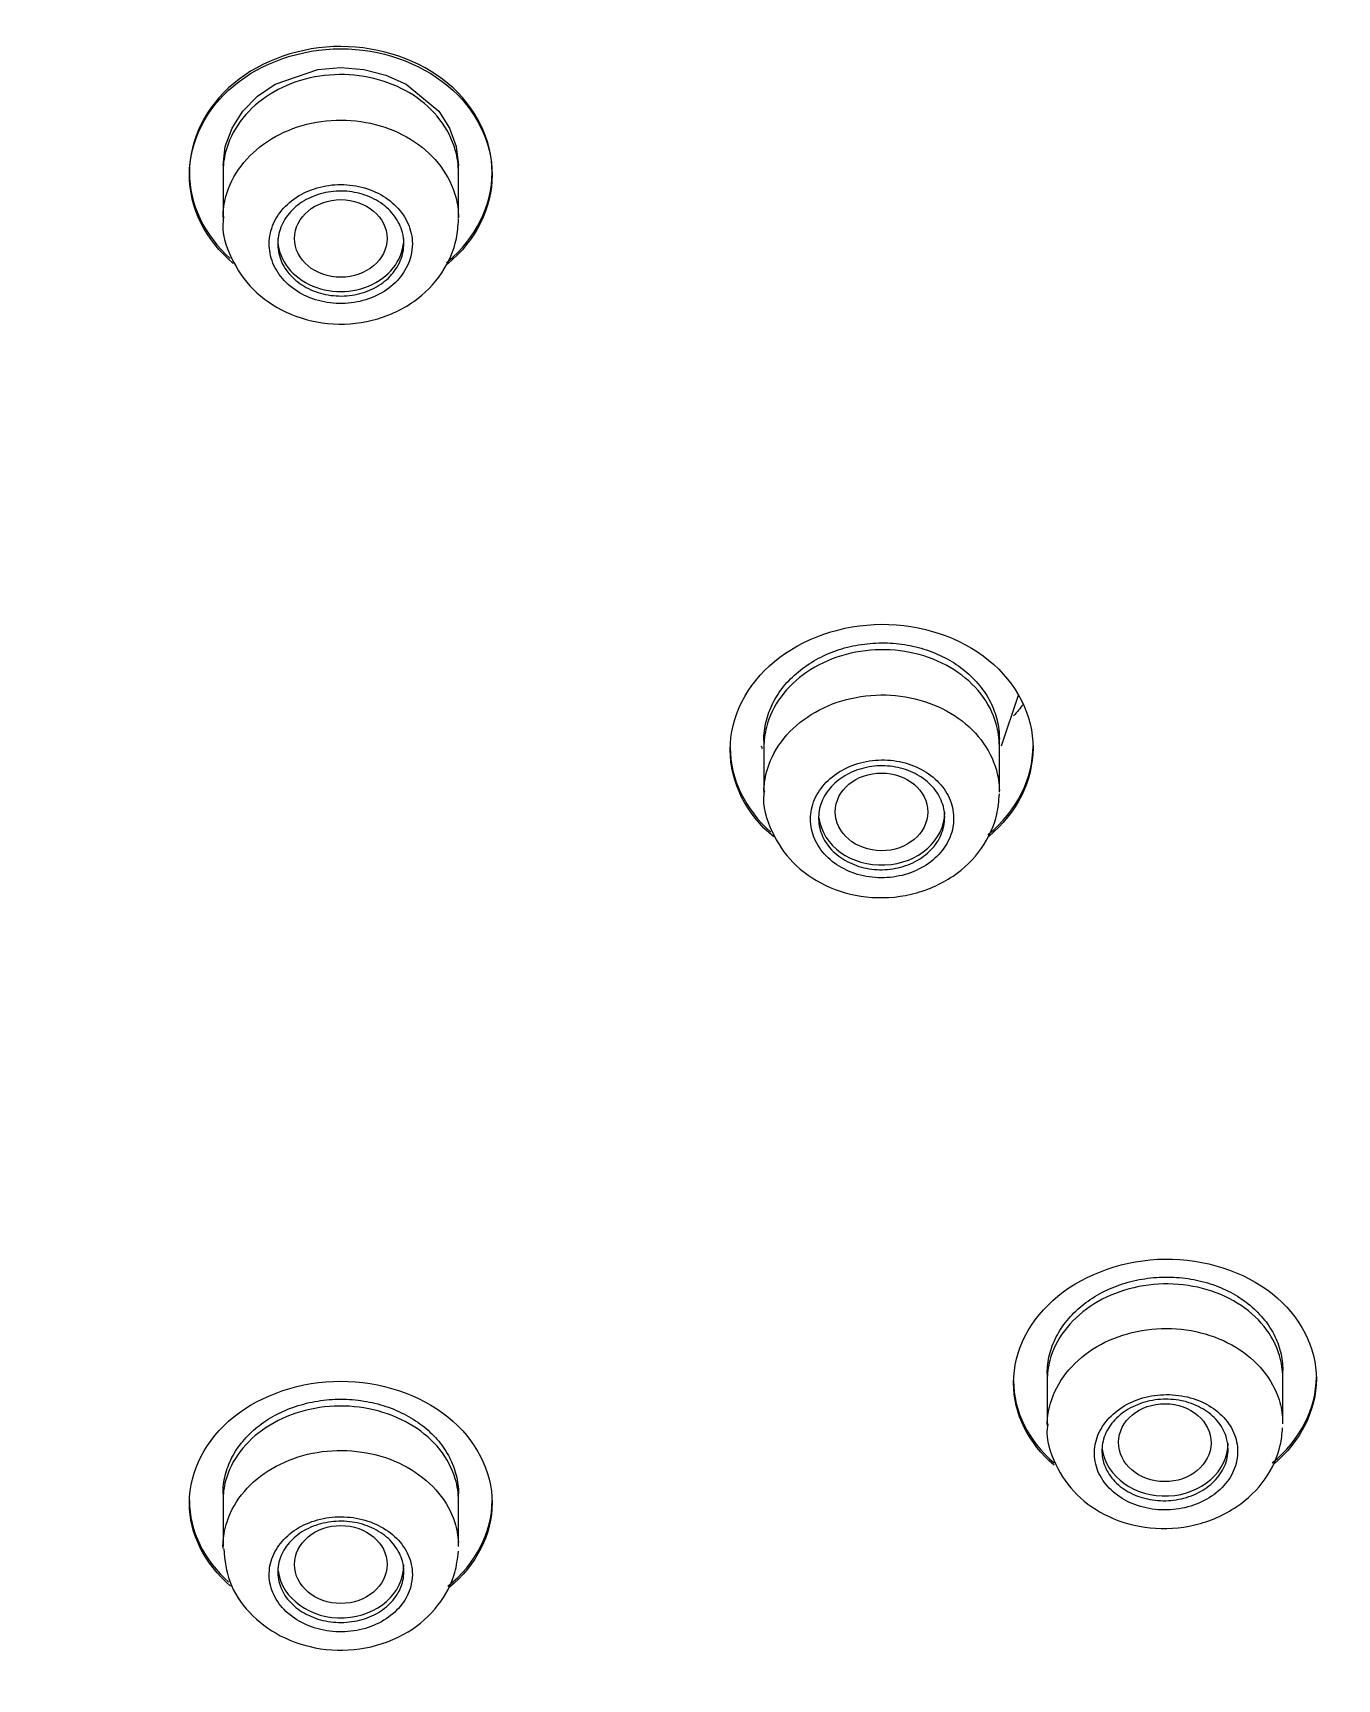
# Model space of a CAD drawing. Header units: millimetres. Extents: x -60 to 7633, y -2614 to 2146.
# Drawn here: x 3012.93 to 3028.44, y 997.8 to 1017.37 of the extents above; entities that cross this region are included whole.
import ezdxf

# ---------------------------------------------------------------- set-up
doc = ezdxf.new("R2010")
doc.units = ezdxf.units.MM
doc.layers.get('0').update_dxf_attribs({"color": 250})

msp = doc.modelspace()

# ---------------------------------------------------------------- linework, layer by layer
at = {"linetype": 'Continuous'}
for p, q in [((3015.814, 1016.764), (3016.319, 1016.938)), ((3016.319, 1016.938), (3016.591, 1016.961)), ((3016.591, 1016.961), (3016.865, 1016.938)), ((3016.865, 1016.938), (3017.127, 1016.872)), ((3017.127, 1016.872), (3017.369, 1016.764)), ((3015.428, 1016.443), (3015.602, 1016.62)), ((3015.602, 1016.62), (3015.814, 1016.764)), ((3017.369, 1016.764), (3017.756, 1016.444)), ((3015.299, 1016.242), (3015.428, 1016.443)), ((3017.756, 1016.444), (3017.885, 1016.242)), ((3015.219, 1016.023), (3015.299, 1016.242)), ((3017.885, 1016.242), (3017.965, 1016.024)), ((3015.192, 1015.796), (3015.219, 1016.023)), ((3017.965, 1016.024), (3017.992, 1015.796)), ((3015.192, 1015.808), (3015.192, 1015.169)), ((3017.992, 1015.169), (3017.992, 1015.808)), ((3024.449, 1008.899), (3024.65, 1009.499)), ((3021.622, 1008.996), (3021.622, 1008.337)), ((3024.422, 1008.346), (3024.422, 1008.996)), ((3021.59, 1008.899), (3021.601, 1008.867)), ((3024.991, 1001.437), (3024.991, 1000.815)), ((3027.791, 1000.836), (3027.791, 1001.51)), ((3015.192, 1000.061), (3015.192, 999.376)), ((3017.992, 999.376), (3017.992, 1000.061))]:
    msp.add_line(p, q, dxfattribs=at)
for centre, major_axis, ratio in [((3016.592, 1025.663), (44.7, 0), 0.838671), ((3016.592, 1014.93), (0.55, 0), 0.839149), ((3023.021, 1008.112), (-0.55, 0.002), 0.840135), ((3026.389, 1000.612), (-0.55, 0.005), 0.841904), ((3016.592, 999.164), (-0.55, 0), 0.842929)]:
    msp.add_ellipse(centre, major_axis=major_axis, ratio=ratio, dxfattribs=at)
for centre, major_axis, start_param, end_param in [((3016.592, 1025.541), (-44.564, 0), 0.079176, 3.011959), ((3016.592, 1025.886), (-45.1, 0), 0.292927, 2.913253), ((3016.592, 1014.929), (-0.75, 0), 0, 3.141593), ((3023.022, 1008.109), (-0.75, 0), 0.105422, 3.141593), ((3026.391, 1000.607), (-0.75, 0), 0.112335, 3.141593), ((3016.592, 999.158), (-0.75, 0), 0.109262, 3.141593)]:
    msp.add_ellipse(centre, major_axis=major_axis, ratio=0.838671, start_param=start_param, end_param=end_param, dxfattribs=at)
for points, knots in [([(3016.592, 1068.809), (3013.403, 1068.811), (3010.21, 1068.551), (3004.003, 1067.534), (3000.954, 1066.773), (2995.053, 1064.766), (2992.259, 1063.542), (2986.979, 1060.662), (2984.467, 1058.984), (2979.918, 1055.293), (2977.875, 1053.286), (2974.252, 1048.947), (2972.668, 1046.597), (2970.105, 1041.765), (2969.103, 1039.262), (2967.672, 1034.076), (2967.252, 1031.411), (2967.033, 1026.064), (2967.232, 1023.408), (2968.226, 1018.171), (2969.034, 1015.561), (2970.843, 1011.408), (2971.688, 1009.795), (2972.658, 1008.226)], [0, 0, 0, 0, 0.093763, 0.093763, 0.187525, 0.187525, 0.281288, 0.281288, 0.37505, 0.37505, 0.468813, 0.468813, 0.562575, 0.562575, 0.656338, 0.656338, 0.7501, 0.7501, 0.843863, 0.843863, 0.937625, 0.937625, 1, 1, 1, 1]), ([(3058.813, 1005.68), (3058.864, 1005.751), (3058.915, 1005.822), (3060.6, 1008.164), (3061.989, 1010.596), (3064.149, 1015.564), (3064.943, 1018.121), (3065.949, 1023.386), (3066.152, 1026.074), (3065.93, 1031.416), (3065.514, 1034.046), (3064.092, 1039.223), (3063.074, 1041.779), (3060.499, 1046.623), (3058.929, 1048.947), (3055.276, 1053.318), (3053.228, 1055.327), (3048.694, 1058.997), (3046.178, 1060.674), (3040.87, 1063.563), (3038.079, 1064.784), (3032.218, 1066.772), (3029.133, 1067.536), (3022.932, 1068.547), (3019.786, 1068.807), (3016.592, 1068.809)], [0, 0, 0, 0, 0.002831, 0.002831, 0.093483, 0.093483, 0.184134, 0.184134, 0.274786, 0.274786, 0.365438, 0.365438, 0.45609, 0.45609, 0.546741, 0.546741, 0.637393, 0.637393, 0.728045, 0.728045, 0.818697, 0.818697, 0.909348, 0.909348, 1, 1, 1, 1]), ([(3005.346, 988.702), (3002.658, 989.275), (3000.07, 990.044), (2995.085, 991.959), (2992.668, 993.119), (2988.155, 995.769), (2986.061, 997.252), (2982.195, 1000.531), (2980.421, 1002.338), (2977.333, 1006.135), (2976, 1008.138), (2973.763, 1012.356), (2972.867, 1014.568), (2971.58, 1019.029), (2971.176, 1021.3), (2970.862, 1025.923), (2970.957, 1028.245), (2971.634, 1032.797), (2972.215, 1035.044), (2973.878, 1039.478), (2974.939, 1041.604), (2977.49, 1045.66), (2978.992, 1047.605), (2982.409, 1051.251), (2984.291, 1052.92), (2988.388, 1055.961), (2990.627, 1057.343), (2995.344, 1059.733), (2997.804, 1060.737), (3002.923, 1062.37), (3005.602, 1063.001), (3009.689, 1063.632), (3011.064, 1063.79), (3013.822, 1064.001), (3015.222, 1064.053), (3016.592, 1064.053)], [0, 0, 0, 0, 0.0625, 0.0625, 0.125, 0.125, 0.1875, 0.1875, 0.25, 0.25, 0.3125, 0.3125, 0.375, 0.375, 0.4375, 0.4375, 0.5, 0.5, 0.5625, 0.5625, 0.625, 0.625, 0.6875, 0.6875, 0.75, 0.75, 0.8125, 0.8125, 0.875, 0.875, 0.9375, 0.9375, 0.96875, 0.96875, 1, 1, 1, 1]), ([(3016.592, 1064.053), (3017.962, 1064.053), (3019.356, 1064.001), (3022.091, 1063.793), (3023.449, 1063.638), (3027.494, 1063.018), (3030.176, 1062.393), (3035.329, 1060.757), (3037.794, 1059.753), (3042.504, 1057.374), (3044.754, 1055.988), (3048.862, 1052.947), (3050.742, 1051.281), (3054.15, 1047.655), (3055.669, 1045.696), (3058.227, 1041.639), (3059.286, 1039.522), (3060.951, 1035.106), (3061.541, 1032.836), (3062.224, 1028.285), (3062.322, 1025.988), (3062.015, 1021.347), (3061.612, 1019.067), (3060.332, 1014.608), (3059.448, 1012.414), (3057.207, 1008.174), (3055.874, 1006.167), (3052.796, 1002.374), (3051.032, 1000.571), (3047.162, 997.28), (3045.073, 995.799), (3040.591, 993.159), (3038.18, 991.994), (3033.146, 990.053), (3030.526, 989.275), (3027.838, 988.702)], [0, 0, 0, 0, 0.03125, 0.03125, 0.0625, 0.0625, 0.125, 0.125, 0.1875, 0.1875, 0.25, 0.25, 0.3125, 0.3125, 0.375, 0.375, 0.4375, 0.4375, 0.5, 0.5, 0.5625, 0.5625, 0.625, 0.625, 0.6875, 0.6875, 0.75, 0.75, 0.8125, 0.8125, 0.875, 0.875, 0.9375, 0.9375, 1, 1, 1, 1]), ([(3016.592, 1063.798), (3011.072, 1063.799), (3005.746, 1062.982), (2995.475, 1059.741), (2990.651, 1057.302), (2984.526, 1052.771), (2982.651, 1051.113), (2979.244, 1047.49), (2977.745, 1045.556), (2975.2, 1041.522), (2974.142, 1039.409), (2972.48, 1034.997), (2971.899, 1032.762), (2971.219, 1028.233), (2971.122, 1025.923), (2971.429, 1021.321), (2971.828, 1019.061), (2973.104, 1014.621), (2973.993, 1012.42), (2976.217, 1008.22), (2977.541, 1006.226), (2980.611, 1002.447), (2982.376, 1000.648), (2986.221, 997.383), (2988.304, 995.907), (2992.795, 993.269), (2995.199, 992.115), (3000.159, 990.208), (3002.735, 989.443), (3005.41, 988.873)], [0, 0, 0, 0, 0.125, 0.125, 0.25, 0.25, 0.3125, 0.3125, 0.375, 0.375, 0.4375, 0.4375, 0.5, 0.5, 0.5625, 0.5625, 0.625, 0.625, 0.6875, 0.6875, 0.75, 0.75, 0.8125, 0.8125, 0.875, 0.875, 0.9375, 0.9375, 1, 1, 1, 1]), ([(3027.775, 988.873), (3030.448, 989.443), (3033.03, 990.209), (3038.014, 992.127), (3040.419, 993.285), (3044.88, 995.908), (3046.959, 997.38), (3050.812, 1000.651), (3052.569, 1002.442), (3055.634, 1006.214), (3056.961, 1008.209), (3059.194, 1012.425), (3060.075, 1014.608), (3061.352, 1019.042), (3061.754, 1021.309), (3062.063, 1025.926), (3061.967, 1028.211), (3061.291, 1032.738), (3060.704, 1034.996), (3059.051, 1039.39), (3057.999, 1041.496), (3055.456, 1045.533), (3053.947, 1047.481), (3050.558, 1051.089), (3048.688, 1052.747), (3044.604, 1055.773), (3042.365, 1057.152), (3037.681, 1059.519), (3035.23, 1060.518), (3030.104, 1062.146), (3027.436, 1062.768), (3022.071, 1063.59), (3019.351, 1063.799), (3016.592, 1063.798)], [0, 0, 0, 0, 0.0625, 0.0625, 0.125, 0.125, 0.1875, 0.1875, 0.25, 0.25, 0.3125, 0.3125, 0.375, 0.375, 0.4375, 0.4375, 0.5, 0.5, 0.5625, 0.5625, 0.625, 0.625, 0.6875, 0.6875, 0.75, 0.75, 0.8125, 0.8125, 0.875, 0.875, 0.9375, 0.9375, 1, 1, 1, 1]), ([(3017.849, 1014.643), (3017.854, 1014.647), (3017.859, 1014.651), (3018.2, 1014.935), (3018.392, 1015.323), (3018.392, 1016.105), (3018.198, 1016.496), (3017.534, 1017.049), (3017.069, 1017.212), (3016.119, 1017.213), (3015.653, 1017.051), (3014.987, 1016.498), (3014.792, 1016.11), (3014.792, 1015.715)], [0, 0, 0, 0, 0.002883, 0.002883, 0.202306, 0.202306, 0.40173, 0.40173, 0.601153, 0.601153, 0.800577, 0.800577, 1, 1, 1, 1]), ([(3014.792, 1015.687), (3014.792, 1016.083), (3014.987, 1016.47), (3015.651, 1017.023), (3016.121, 1017.185), (3017.061, 1017.185), (3017.528, 1017.026), (3018.2, 1016.467), (3018.392, 1016.079), (3018.392, 1015.297), (3018.198, 1014.906), (3017.863, 1014.628), (3017.861, 1014.625), (3017.858, 1014.623)], [0, 0, 0, 0, 0.199687, 0.199687, 0.399375, 0.399375, 0.599062, 0.599062, 0.79875, 0.79875, 0.998437, 0.998437, 1, 1, 1, 1]), ([(3017.992, 1015.713), (3017.992, 1015.804), (3017.979, 1015.895), (3017.954, 1015.982), (3017.918, 1016.109), (3017.855, 1016.232), (3017.771, 1016.342), (3017.686, 1016.452), (3017.578, 1016.551), (3017.455, 1016.632), (3017.331, 1016.712), (3017.189, 1016.776), (3017.041, 1016.817), (3016.893, 1016.859), (3016.733, 1016.88), (3016.577, 1016.879), (3016.42, 1016.877), (3016.262, 1016.854), (3016.114, 1016.809), (3015.967, 1016.765), (3015.827, 1016.698), (3015.706, 1016.616), (3015.584, 1016.533), (3015.478, 1016.432), (3015.397, 1016.321), (3015.315, 1016.21), (3015.256, 1016.085), (3015.223, 1015.958), (3015.202, 1015.878), (3015.192, 1015.796), (3015.192, 1015.714)], [0, 0, 0, 0, 0.074102, 0.074102, 0.074102, 0.181523, 0.181523, 0.181523, 0.288939, 0.288939, 0.288939, 0.396349, 0.396349, 0.396349, 0.50375, 0.50375, 0.50375, 0.611147, 0.611147, 0.611147, 0.718543, 0.718543, 0.718543, 0.825944, 0.825944, 0.825944, 0.933354, 0.933354, 0.933354, 1, 1, 1, 1]), ([(3015.192, 1015.184), (3015.193, 1015.266), (3015.205, 1015.349), (3015.227, 1015.429), (3015.262, 1015.556), (3015.323, 1015.68), (3015.407, 1015.791), (3015.49, 1015.902), (3015.598, 1016.002), (3015.72, 1016.083), (3015.843, 1016.165), (3015.984, 1016.23), (3016.132, 1016.273), (3016.28, 1016.316), (3016.439, 1016.338), (3016.596, 1016.337), (3016.752, 1016.337), (3016.911, 1016.314), (3017.059, 1016.271), (3017.207, 1016.227), (3017.347, 1016.161), (3017.469, 1016.079), (3017.592, 1015.997), (3017.698, 1015.897), (3017.781, 1015.786), (3017.864, 1015.675), (3017.925, 1015.55), (3017.959, 1015.422), (3017.98, 1015.343), (3017.991, 1015.26), (3017.992, 1015.179)], [0, 0, 0, 0, 0.067754, 0.067754, 0.067754, 0.175903, 0.175903, 0.175903, 0.28405, 0.28405, 0.28405, 0.392194, 0.392194, 0.392194, 0.500336, 0.500336, 0.500336, 0.608476, 0.608476, 0.608476, 0.716615, 0.716615, 0.716615, 0.824757, 0.824757, 0.824757, 0.932901, 0.932901, 0.932901, 1, 1, 1, 1]), ([(3017.443, 1014.87), (3017.442, 1014.949), (3017.425, 1015.029), (3017.392, 1015.103), (3017.36, 1015.178), (3017.312, 1015.249), (3017.252, 1015.31), (3017.192, 1015.372), (3017.118, 1015.426), (3017.037, 1015.467), (3016.956, 1015.508), (3016.865, 1015.539), (3016.772, 1015.556), (3016.679, 1015.572), (3016.581, 1015.576), (3016.487, 1015.566), (3016.392, 1015.556), (3016.298, 1015.533), (3016.213, 1015.497), (3016.128, 1015.462), (3016.049, 1015.414), (3015.982, 1015.357), (3015.916, 1015.301), (3015.86, 1015.234), (3015.82, 1015.162), (3015.78, 1015.09), (3015.755, 1015.011), (3015.745, 1014.933), (3015.736, 1014.854), (3015.743, 1014.772), (3015.766, 1014.695), (3015.788, 1014.619), (3015.827, 1014.544), (3015.879, 1014.477), (3015.931, 1014.411), (3015.998, 1014.351), (3016.073, 1014.303), (3016.149, 1014.255), (3016.235, 1014.217), (3016.326, 1014.192), (3016.416, 1014.167), (3016.513, 1014.155), (3016.608, 1014.156), (3016.703, 1014.158), (3016.799, 1014.173), (3016.889, 1014.201), (3016.978, 1014.228), (3017.063, 1014.269), (3017.136, 1014.32), (3017.209, 1014.37), (3017.273, 1014.432), (3017.322, 1014.5), (3017.37, 1014.568), (3017.406, 1014.644), (3017.425, 1014.721), (3017.437, 1014.77), (3017.443, 1014.82), (3017.443, 1014.87)], [0, 0, 0, 0, 0.053715, 0.053715, 0.053715, 0.107431, 0.107431, 0.107431, 0.161142, 0.161142, 0.161142, 0.214845, 0.214845, 0.214845, 0.268541, 0.268541, 0.268541, 0.322232, 0.322232, 0.322232, 0.375925, 0.375925, 0.375925, 0.429625, 0.429625, 0.429625, 0.483334, 0.483334, 0.483334, 0.537049, 0.537049, 0.537049, 0.590767, 0.590767, 0.590767, 0.644481, 0.644481, 0.644481, 0.698187, 0.698187, 0.698187, 0.751884, 0.751884, 0.751884, 0.805576, 0.805576, 0.805576, 0.859268, 0.859268, 0.859268, 0.912965, 0.912965, 0.912965, 0.966672, 0.966672, 0.966672, 1, 1, 1, 1]), ([(3017.342, 1014.869), (3017.342, 1014.8), (3017.328, 1014.729), (3017.3, 1014.663), (3017.272, 1014.597), (3017.23, 1014.534), (3017.178, 1014.48), (3017.125, 1014.425), (3017.061, 1014.377), (3016.99, 1014.34), (3016.918, 1014.303), (3016.839, 1014.276), (3016.757, 1014.261), (3016.675, 1014.245), (3016.589, 1014.242), (3016.505, 1014.25), (3016.422, 1014.258), (3016.339, 1014.278), (3016.264, 1014.309), (3016.188, 1014.339), (3016.118, 1014.381), (3016.059, 1014.431), (3016, 1014.48), (3015.95, 1014.539), (3015.914, 1014.602), (3015.878, 1014.665), (3015.855, 1014.734), (3015.846, 1014.804), (3015.837, 1014.873), (3015.843, 1014.945), (3015.862, 1015.013), (3015.882, 1015.081), (3015.915, 1015.147), (3015.961, 1015.206), (3016.006, 1015.265), (3016.064, 1015.318), (3016.13, 1015.361), (3016.196, 1015.404), (3016.272, 1015.438), (3016.352, 1015.46), (3016.431, 1015.483), (3016.516, 1015.494), (3016.6, 1015.493), (3016.684, 1015.493), (3016.769, 1015.48), (3016.848, 1015.456), (3016.927, 1015.432), (3017.002, 1015.397), (3017.067, 1015.352), (3017.132, 1015.308), (3017.189, 1015.254), (3017.232, 1015.194), (3017.276, 1015.135), (3017.308, 1015.068), (3017.326, 1015), (3017.337, 1014.957), (3017.342, 1014.913), (3017.342, 1014.869)], [0, 0, 0, 0, 0.05371, 0.05371, 0.05371, 0.10742, 0.10742, 0.10742, 0.161128, 0.161128, 0.161128, 0.214832, 0.214832, 0.214832, 0.268532, 0.268532, 0.268532, 0.32223, 0.32223, 0.32223, 0.375929, 0.375929, 0.375929, 0.429631, 0.429631, 0.429631, 0.483338, 0.483338, 0.483338, 0.537047, 0.537047, 0.537047, 0.590758, 0.590758, 0.590758, 0.644467, 0.644467, 0.644467, 0.698172, 0.698172, 0.698172, 0.751873, 0.751873, 0.751873, 0.805572, 0.805572, 0.805572, 0.85927, 0.85927, 0.85927, 0.912971, 0.912971, 0.912971, 0.966676, 0.966676, 0.966676, 1, 1, 1, 1]), ([(3015.2, 1015.187), (3015.197, 1015.17), (3015.168, 1015.014), (3015.276, 1014.684), (3015.531, 1014.305), (3015.937, 1014.026), (3016.437, 1013.89), (3016.981, 1013.928), (3017.465, 1014.147), (3017.811, 1014.496), (3017.97, 1014.864), (3017.987, 1015.074), (3017.992, 1015.159)], [0, 0, 0, 0, 0.01153, 0.123497, 0.233534, 0.347022, 0.466686, 0.591406, 0.719735, 0.83392, 0.942884, 1, 1, 1, 1]), ([(3021.222, 1008.85), (3021.222, 1009.242), (3021.417, 1009.626), (3022.082, 1010.177), (3022.552, 1010.34), (3023.491, 1010.345), (3023.958, 1010.191), (3024.631, 1009.641), (3024.822, 1009.258), (3024.822, 1008.485), (3024.628, 1008.097), (3024.296, 1007.821), (3024.295, 1007.821), (3024.295, 1007.82)], [0, 0, 0, 0, 0.199941, 0.199941, 0.399881, 0.399881, 0.599822, 0.599822, 0.799762, 0.799762, 0.999703, 0.999703, 1, 1, 1, 1]), ([(3024.422, 1008.894), (3024.422, 1008.984), (3024.409, 1009.073), (3024.385, 1009.16), (3024.348, 1009.285), (3024.286, 1009.407), (3024.201, 1009.515), (3024.116, 1009.624), (3024.008, 1009.721), (3023.884, 1009.8), (3023.761, 1009.879), (3023.619, 1009.941), (3023.47, 1009.982), (3023.322, 1010.022), (3023.163, 1010.042), (3023.006, 1010.04), (3022.849, 1010.037), (3022.691, 1010.013), (3022.544, 1009.968), (3022.397, 1009.923), (3022.257, 1009.857), (3022.135, 1009.774), (3022.014, 1009.692), (3021.908, 1009.591), (3021.827, 1009.481), (3021.745, 1009.37), (3021.686, 1009.247), (3021.653, 1009.12), (3021.633, 1009.041), (3021.622, 1008.96), (3021.622, 1008.879)], [0, 0, 0, 0, 0.074147, 0.074147, 0.074147, 0.181619, 0.181619, 0.181619, 0.289101, 0.289101, 0.289101, 0.39656, 0.39656, 0.39656, 0.503976, 0.503976, 0.503976, 0.611348, 0.611348, 0.611348, 0.718692, 0.718692, 0.718692, 0.826034, 0.826034, 0.826034, 0.933402, 0.933402, 0.933402, 1, 1, 1, 1]), ([(3021.649, 1009.186), (3021.667, 1009.26), (3021.694, 1009.333), (3021.764, 1009.473), (3021.807, 1009.539), (3021.908, 1009.665), (3021.968, 1009.725), (3022.097, 1009.832), (3022.167, 1009.88), (3022.32, 1009.965), (3022.402, 1010.002), (3022.57, 1010.06), (3022.659, 1010.083), (3022.839, 1010.113), (3022.93, 1010.121), (3023.113, 1010.122), (3023.206, 1010.115), (3023.385, 1010.087), (3023.472, 1010.065), (3023.642, 1010.009), (3023.724, 1009.973), (3023.876, 1009.89), (3023.946, 1009.843), (3024.077, 1009.736), (3024.135, 1009.678), (3024.236, 1009.554), (3024.28, 1009.487), (3024.351, 1009.348), (3024.377, 1009.276), (3024.413, 1009.129), (3024.422, 1009.052), (3024.422, 1008.977), (3024.422, 1008.977), (3024.422, 1008.976)], [0, 0, 0, 0, 0.0666497, 0.0666497, 0.1332994, 0.1332994, 0.1999492, 0.1999492, 0.266599, 0.266599, 0.3332488, 0.3332488, 0.3998986, 0.3998986, 0.4665484, 0.4665484, 0.5331981, 0.5331981, 0.5998479, 0.5998479, 0.6664977, 0.6664977, 0.7331475, 0.7331475, 0.7997973, 0.7997973, 0.8664471, 0.8664471, 0.9330968, 0.9330968, 0.9997466, 0.9997466, 1, 1, 1, 1]), ([(3021.622, 1008.358), (3021.624, 1008.434), (3021.635, 1008.51), (3021.654, 1008.583), (3021.687, 1008.711), (3021.747, 1008.835), (3021.83, 1008.946), (3021.912, 1009.057), (3022.018, 1009.158), (3022.14, 1009.24), (3022.261, 1009.322), (3022.402, 1009.389), (3022.549, 1009.433), (3022.696, 1009.477), (3022.855, 1009.501), (3023.012, 1009.503), (3023.168, 1009.504), (3023.327, 1009.483), (3023.476, 1009.442), (3023.624, 1009.4), (3023.765, 1009.337), (3023.888, 1009.257), (3024.012, 1009.177), (3024.12, 1009.078), (3024.204, 1008.969), (3024.288, 1008.859), (3024.35, 1008.736), (3024.386, 1008.61), (3024.408, 1008.53), (3024.42, 1008.449), (3024.422, 1008.368)], [0, 0, 0, 0, 0.0629609, 0.0629609, 0.0629609, 0.1716796, 0.1716796, 0.1716796, 0.2803825, 0.2803825, 0.2803825, 0.3890684, 0.3890684, 0.3890684, 0.4977434, 0.4977434, 0.4977434, 0.606418, 0.606418, 0.606418, 0.7151028, 0.7151028, 0.7151028, 0.8238045, 0.8238045, 0.8238045, 0.9325223, 0.9325223, 0.9325223, 1, 1, 1, 1]), ([(3021.622, 1008.961), (3021.622, 1008.961), (3021.622, 1008.961), (3021.622, 1008.961), (3021.622, 1009.037), (3021.631, 1009.112), (3021.649, 1009.186)], [0, 0, 0, 0, 0.001823, 0.001823, 0.001823, 1, 1, 1, 1]), ([(3024.284, 1007.839), (3024.288, 1007.842), (3024.291, 1007.844), (3024.63, 1008.125), (3024.822, 1008.51), (3024.822, 1008.897)], [0, 0, 0, 0, 0.009755, 0.009755, 1, 1, 1, 1]), ([(3023.878, 1008.047), (3023.877, 1008.125), (3023.858, 1008.204), (3023.825, 1008.278), (3023.792, 1008.351), (3023.743, 1008.421), (3023.682, 1008.481), (3023.621, 1008.541), (3023.547, 1008.593), (3023.465, 1008.633), (3023.383, 1008.673), (3023.292, 1008.701), (3023.198, 1008.717), (3023.105, 1008.732), (3023.007, 1008.734), (3022.913, 1008.723), (3022.818, 1008.712), (3022.725, 1008.687), (3022.64, 1008.651), (3022.556, 1008.615), (3022.477, 1008.566), (3022.412, 1008.509), (3022.346, 1008.452), (3022.291, 1008.385), (3022.252, 1008.313), (3022.213, 1008.242), (3022.188, 1008.163), (3022.18, 1008.085), (3022.172, 1008.007), (3022.18, 1007.927), (3022.204, 1007.851), (3022.227, 1007.775), (3022.267, 1007.702), (3022.32, 1007.637), (3022.373, 1007.572), (3022.44, 1007.513), (3022.516, 1007.466), (3022.593, 1007.42), (3022.68, 1007.383), (3022.771, 1007.36), (3022.861, 1007.337), (3022.958, 1007.326), (3023.054, 1007.329), (3023.149, 1007.332), (3023.245, 1007.348), (3023.334, 1007.377), (3023.422, 1007.406), (3023.506, 1007.447), (3023.579, 1007.499), (3023.651, 1007.55), (3023.714, 1007.612), (3023.762, 1007.68), (3023.81, 1007.747), (3023.845, 1007.823), (3023.863, 1007.9), (3023.874, 1007.948), (3023.88, 1007.998), (3023.878, 1008.047)], [0, 0, 0, 0, 0.053775, 0.053775, 0.053775, 0.10755, 0.10755, 0.10755, 0.161323, 0.161323, 0.161323, 0.215065, 0.215065, 0.215065, 0.268761, 0.268761, 0.268761, 0.322415, 0.322415, 0.322415, 0.376049, 0.376049, 0.376049, 0.429692, 0.429692, 0.429692, 0.483371, 0.483371, 0.483371, 0.537097, 0.537097, 0.537097, 0.590862, 0.590862, 0.590862, 0.64464, 0.64464, 0.64464, 0.698398, 0.698398, 0.698398, 0.752112, 0.752112, 0.752112, 0.805777, 0.805777, 0.805777, 0.859411, 0.859411, 0.859411, 0.913044, 0.913044, 0.913044, 0.96671, 0.96671, 0.96671, 1, 1, 1, 1]), ([(3023.772, 1008.046), (3023.772, 1007.977), (3023.758, 1007.907), (3023.73, 1007.842), (3023.702, 1007.776), (3023.66, 1007.714), (3023.608, 1007.66), (3023.555, 1007.605), (3023.491, 1007.558), (3023.42, 1007.521), (3023.349, 1007.484), (3023.269, 1007.456), (3023.187, 1007.441), (3023.105, 1007.425), (3023.019, 1007.421), (3022.936, 1007.428), (3022.852, 1007.436), (3022.769, 1007.455), (3022.694, 1007.485), (3022.619, 1007.515), (3022.548, 1007.556), (3022.489, 1007.605), (3022.43, 1007.653), (3022.381, 1007.711), (3022.345, 1007.773), (3022.309, 1007.836), (3022.285, 1007.904), (3022.277, 1007.973), (3022.268, 1008.041), (3022.273, 1008.112), (3022.292, 1008.18), (3022.312, 1008.247), (3022.345, 1008.313), (3022.391, 1008.371), (3022.436, 1008.43), (3022.494, 1008.483), (3022.56, 1008.526), (3022.626, 1008.569), (3022.702, 1008.603), (3022.782, 1008.626), (3022.861, 1008.648), (3022.946, 1008.66), (3023.03, 1008.66), (3023.114, 1008.659), (3023.199, 1008.647), (3023.278, 1008.624), (3023.357, 1008.601), (3023.432, 1008.566), (3023.497, 1008.523), (3023.562, 1008.479), (3023.619, 1008.426), (3023.662, 1008.367), (3023.706, 1008.309), (3023.738, 1008.243), (3023.756, 1008.175), (3023.767, 1008.133), (3023.772, 1008.089), (3023.772, 1008.046)], [0, 0, 0, 0, 0.053717, 0.053717, 0.053717, 0.107436, 0.107436, 0.107436, 0.161137, 0.161137, 0.161137, 0.214816, 0.214816, 0.214816, 0.268483, 0.268483, 0.268483, 0.322156, 0.322156, 0.322156, 0.375849, 0.375849, 0.375849, 0.429566, 0.429566, 0.429566, 0.483302, 0.483302, 0.483302, 0.537043, 0.537043, 0.537043, 0.590772, 0.590772, 0.590772, 0.644479, 0.644479, 0.644479, 0.698164, 0.698164, 0.698164, 0.751835, 0.751835, 0.751835, 0.805506, 0.805506, 0.805506, 0.859192, 0.859192, 0.859192, 0.9129, 0.9129, 0.9129, 0.96663, 0.96663, 0.96663, 1, 1, 1, 1]), ([(2972.658, 1008.226), (2973.146, 1007.436), (2973.665, 1006.658), (2975.862, 1003.601), (2977.751, 1001.472), (2981.968, 997.551), (2984.325, 995.742), (2989.399, 992.544), (2992.086, 991.167), (2997.755, 988.849), (3000.767, 987.906), (3006.878, 986.538), (3009.991, 986.101), (3013.163, 985.915)], [0, 0, 0, 0, 0.062751, 0.062751, 0.250201, 0.250201, 0.43765, 0.43765, 0.6251, 0.6251, 0.81255, 0.81255, 1, 1, 1, 1]), ([(3021.629, 1008.362), (3021.626, 1008.348), (3021.596, 1008.196), (3021.7, 1007.869), (3021.949, 1007.491), (3022.348, 1007.212), (3022.843, 1007.072), (3023.387, 1007.103), (3023.875, 1007.315), (3024.228, 1007.657), (3024.396, 1008.024), (3024.415, 1008.237), (3024.422, 1008.325)], [0, 0, 0, 0, 0.009525, 0.121616, 0.231142, 0.343949, 0.463239, 0.587962, 0.71644, 0.831281, 0.940469, 1, 1, 1, 1]), ([(3020.022, 985.917), (3023.207, 986.104), (3026.335, 986.546), (3032.418, 987.909), (3035.405, 988.839), (3041.123, 991.179), (3043.81, 992.561), (3048.85, 995.738), (3051.225, 997.557), (3055.393, 1001.438), (3057.216, 1003.489), (3058.813, 1005.68)], [0, 0, 0, 0, 0.201257, 0.201257, 0.402514, 0.402514, 0.603771, 0.603771, 0.805028, 0.805028, 1, 1, 1, 1]), ([(3024.591, 1001.323), (3024.591, 1001.706), (3024.786, 1002.083), (3025.451, 1002.627), (3025.922, 1002.79), (3026.862, 1002.801), (3027.329, 1002.651), (3028, 1002.118), (3028.191, 1001.745), (3028.191, 1000.999), (3028.004, 1000.627), (3027.684, 1000.357)], [0, 0, 0, 0, 0.200767, 0.200767, 0.401533, 0.401533, 0.6023, 0.6023, 0.803066, 0.803066, 1, 1, 1, 1]), ([(3025.227, 1002.065), (3025.277, 1002.127), (3025.336, 1002.186), (3025.466, 1002.292), (3025.536, 1002.339), (3025.69, 1002.424), (3025.771, 1002.46), (3025.94, 1002.518), (3026.028, 1002.541), (3026.209, 1002.572), (3026.3, 1002.58), (3026.483, 1002.582), (3026.576, 1002.576), (3026.755, 1002.549), (3026.842, 1002.529), (3027.012, 1002.474), (3027.094, 1002.44), (3027.246, 1002.36), (3027.316, 1002.314), (3027.447, 1002.21), (3027.505, 1002.154), (3027.606, 1002.033), (3027.65, 1001.968), (3027.72, 1001.833), (3027.746, 1001.763), (3027.782, 1001.619), (3027.791, 1001.545), (3027.791, 1001.472), (3027.791, 1001.472), (3027.791, 1001.472)], [0, 0, 0, 0, 0.076918, 0.076918, 0.153836, 0.153836, 0.230754, 0.230754, 0.307673, 0.307673, 0.384591, 0.384591, 0.461509, 0.461509, 0.538427, 0.538427, 0.615345, 0.615345, 0.692263, 0.692263, 0.769181, 0.769181, 0.846099, 0.846099, 0.923018, 0.923018, 0.999936, 0.999936, 1, 1, 1, 1]), ([(3027.791, 1001.389), (3027.791, 1001.476), (3027.778, 1001.564), (3027.753, 1001.648), (3027.717, 1001.771), (3027.654, 1001.89), (3027.569, 1001.995), (3027.484, 1002.1), (3027.375, 1002.195), (3027.251, 1002.271), (3027.128, 1002.347), (3026.985, 1002.407), (3026.836, 1002.446), (3026.688, 1002.484), (3026.528, 1002.502), (3026.372, 1002.499), (3026.215, 1002.495), (3026.057, 1002.47), (3025.91, 1002.425), (3025.763, 1002.38), (3025.623, 1002.314), (3025.502, 1002.232), (3025.381, 1002.151), (3025.276, 1002.052), (3025.195, 1001.943), (3025.114, 1001.834), (3025.054, 1001.713), (3025.022, 1001.589), (3025.001, 1001.512), (3024.991, 1001.433), (3024.991, 1001.354)], [0, 0, 0, 0, 0.074333, 0.074333, 0.074333, 0.182075, 0.182075, 0.182075, 0.289849, 0.289849, 0.289849, 0.3975, 0.3975, 0.3975, 0.50494, 0.50494, 0.50494, 0.61217, 0.61217, 0.61217, 0.71927, 0.71927, 0.71927, 0.826365, 0.826365, 0.826365, 0.93358, 0.93358, 0.93358, 1, 1, 1, 1]), ([(3024.991, 1001.435), (3024.991, 1001.435), (3024.991, 1001.436), (3024.991, 1001.436), (3024.991, 1001.511), (3025, 1001.584), (3025.036, 1001.728), (3025.062, 1001.8), (3025.133, 1001.938), (3025.176, 1002.003), (3025.227, 1002.065)], [0, 0, 0, 0, 0.001949, 0.001949, 0.001949, 0.334633, 0.334633, 0.667316, 0.667316, 1, 1, 1, 1]), ([(3024.991, 1000.834), (3024.993, 1000.901), (3025.001, 1000.968), (3025.017, 1001.033), (3025.047, 1001.16), (3025.104, 1001.283), (3025.183, 1001.395), (3025.262, 1001.506), (3025.366, 1001.608), (3025.485, 1001.692), (3025.605, 1001.776), (3025.743, 1001.844), (3025.889, 1001.891), (3026.036, 1001.938), (3026.194, 1001.965), (3026.35, 1001.97), (3026.507, 1001.975), (3026.666, 1001.958), (3026.815, 1001.92), (3026.964, 1001.882), (3027.108, 1001.823), (3027.233, 1001.747), (3027.358, 1001.671), (3027.468, 1001.576), (3027.555, 1001.47), (3027.642, 1001.364), (3027.708, 1001.244), (3027.747, 1001.12), (3027.772, 1001.042), (3027.786, 1000.962), (3027.79, 1000.882)], [0, 0, 0, 0, 0.056752, 0.056752, 0.056752, 0.16627, 0.16627, 0.16627, 0.275709, 0.275709, 0.275709, 0.385067, 0.385067, 0.385067, 0.49437, 0.49437, 0.49437, 0.603667, 0.603667, 0.603667, 0.713011, 0.713011, 0.713011, 0.822433, 0.822433, 0.822433, 0.931937, 0.931937, 0.931937, 1, 1, 1, 1]), ([(3014.792, 999.896), (3014.792, 1000.277), (3014.987, 1000.651), (3015.651, 1001.185), (3016.121, 1001.343), (3017.061, 1001.343), (3017.529, 1001.189), (3018.201, 1000.648), (3018.392, 1000.273), (3018.392, 999.526), (3018.204, 999.156), (3017.882, 998.891)], [0, 0, 0, 0, 0.200614, 0.200614, 0.401229, 0.401229, 0.601843, 0.601843, 0.802457, 0.802457, 1, 1, 1, 1]), ([(3027.254, 1000.535), (3027.25, 1000.612), (3027.23, 1000.689), (3027.194, 1000.76), (3027.159, 1000.832), (3027.108, 1000.899), (3027.045, 1000.956), (3026.982, 1001.013), (3026.905, 1001.063), (3026.822, 1001.1), (3026.739, 1001.137), (3026.646, 1001.162), (3026.552, 1001.175), (3026.458, 1001.187), (3026.36, 1001.186), (3026.266, 1001.173), (3026.172, 1001.16), (3026.08, 1001.133), (3025.996, 1001.095), (3025.913, 1001.058), (3025.836, 1001.008), (3025.773, 1000.951), (3025.709, 1000.893), (3025.656, 1000.826), (3025.62, 1000.756), (3025.582, 1000.685), (3025.56, 1000.608), (3025.554, 1000.531), (3025.548, 1000.454), (3025.558, 1000.376), (3025.584, 1000.302), (3025.61, 1000.228), (3025.652, 1000.157), (3025.707, 1000.095), (3025.762, 1000.033), (3025.831, 999.977), (3025.909, 999.933), (3025.987, 999.89), (3026.076, 999.856), (3026.168, 999.836), (3026.259, 999.816), (3026.357, 999.808), (3026.452, 999.814), (3026.547, 999.819), (3026.643, 999.838), (3026.73, 999.869), (3026.818, 999.899), (3026.901, 999.942), (3026.971, 999.993), (3027.042, 1000.045), (3027.103, 1000.107), (3027.149, 1000.174), (3027.195, 1000.242), (3027.227, 1000.316), (3027.243, 1000.392), (3027.253, 1000.439), (3027.257, 1000.487), (3027.254, 1000.535)], [0, 0, 0, 0, 0.054024, 0.054024, 0.054024, 0.108049, 0.108049, 0.108049, 0.162053, 0.162053, 0.162053, 0.215907, 0.215907, 0.215907, 0.269554, 0.269554, 0.269554, 0.323023, 0.323023, 0.323023, 0.376415, 0.376415, 0.376415, 0.429858, 0.429858, 0.429858, 0.483461, 0.483461, 0.483461, 0.537271, 0.537271, 0.537271, 0.59125, 0.59125, 0.59125, 0.645285, 0.645285, 0.645285, 0.699228, 0.699228, 0.699228, 0.752966, 0.752966, 0.752966, 0.806478, 0.806478, 0.806478, 0.85985, 0.85985, 0.85985, 0.913235, 0.913235, 0.913235, 0.966781, 0.966781, 0.966781, 1, 1, 1, 1]), ([(3017.992, 999.922), (3017.992, 1000.009), (3017.979, 1000.097), (3017.954, 1000.181), (3017.918, 1000.304), (3017.855, 1000.424), (3017.77, 1000.53), (3017.685, 1000.636), (3017.576, 1000.732), (3017.453, 1000.809), (3017.329, 1000.887), (3017.187, 1000.948), (3017.038, 1000.989), (3016.89, 1001.029), (3016.731, 1001.049), (3016.574, 1001.047), (3016.418, 1001.046), (3016.259, 1001.022), (3016.113, 1000.979), (3015.966, 1000.936), (3015.826, 1000.872), (3015.705, 1000.793), (3015.584, 1000.713), (3015.478, 1000.615), (3015.397, 1000.508), (3015.315, 1000.401), (3015.256, 1000.281), (3015.223, 1000.158), (3015.202, 1000.081), (3015.192, 1000.002), (3015.192, 999.923)], [0, 0, 0, 0, 0.0742852, 0.0742852, 0.0742852, 0.1820579, 0.1820579, 0.1820579, 0.2897037, 0.2897037, 0.2897037, 0.397137, 0.397137, 0.397137, 0.5043622, 0.5043622, 0.5043622, 0.6114613, 0.6114613, 0.6114613, 0.7185591, 0.7185591, 0.7185591, 0.8257804, 0.8257804, 0.8257804, 0.9332081, 0.9332081, 0.9332081, 1, 1, 1, 1]), ([(3015.427, 1000.628), (3015.478, 1000.689), (3015.537, 1000.747), (3015.666, 1000.851), (3015.737, 1000.898), (3015.89, 1000.98), (3015.971, 1001.015), (3016.14, 1001.071), (3016.228, 1001.093), (3016.409, 1001.122), (3016.5, 1001.129), (3016.683, 1001.129), (3016.776, 1001.122), (3016.955, 1001.093), (3017.043, 1001.072), (3017.212, 1001.015), (3017.294, 1000.98), (3017.446, 1000.898), (3017.517, 1000.852), (3017.647, 1000.747), (3017.705, 1000.69), (3017.807, 1000.568), (3017.85, 1000.502), (3017.921, 1000.366), (3017.947, 1000.296), (3017.983, 1000.152), (3017.992, 1000.078), (3017.992, 1000.005)], [0, 0, 0, 0, 0.076923, 0.076923, 0.153846, 0.153846, 0.230769, 0.230769, 0.307692, 0.307692, 0.384615, 0.384615, 0.461538, 0.461538, 0.538462, 0.538462, 0.615385, 0.615385, 0.692308, 0.692308, 0.769231, 0.769231, 0.846154, 0.846154, 0.923077, 0.923077, 1, 1, 1, 1]), ([(3027.141, 1000.534), (3027.141, 1000.467), (3027.127, 1000.398), (3027.099, 1000.334), (3027.071, 1000.27), (3027.029, 1000.209), (3026.977, 1000.155), (3026.924, 1000.102), (3026.86, 1000.055), (3026.788, 1000.018), (3026.717, 999.982), (3026.637, 999.955), (3026.556, 999.939), (3026.474, 999.923), (3026.388, 999.918), (3026.305, 999.925), (3026.222, 999.932), (3026.139, 999.95), (3026.064, 999.978), (3025.988, 1000.007), (3025.918, 1000.046), (3025.859, 1000.093), (3025.8, 1000.14), (3025.75, 1000.197), (3025.714, 1000.257), (3025.678, 1000.318), (3025.654, 1000.384), (3025.645, 1000.452), (3025.637, 1000.519), (3025.642, 1000.588), (3025.661, 1000.655), (3025.681, 1000.721), (3025.714, 1000.785), (3025.76, 1000.843), (3025.805, 1000.9), (3025.863, 1000.953), (3025.93, 1000.995), (3025.996, 1001.037), (3026.072, 1001.071), (3026.151, 1001.094), (3026.23, 1001.117), (3026.315, 1001.128), (3026.399, 1001.129), (3026.483, 1001.129), (3026.568, 1001.118), (3026.646, 1001.096), (3026.725, 1001.074), (3026.8, 1001.04), (3026.865, 1000.999), (3026.93, 1000.957), (3026.987, 1000.905), (3027.031, 1000.848), (3027.075, 1000.791), (3027.107, 1000.727), (3027.124, 1000.661), (3027.136, 1000.619), (3027.141, 1000.577), (3027.141, 1000.534)], [0, 0, 0, 0, 0.053772, 0.053772, 0.053772, 0.10755, 0.10755, 0.10755, 0.161241, 0.161241, 0.161241, 0.214816, 0.214816, 0.214816, 0.268334, 0.268334, 0.268334, 0.321881, 0.321881, 0.321881, 0.375529, 0.375529, 0.375529, 0.429302, 0.429302, 0.429302, 0.483165, 0.483165, 0.483165, 0.537046, 0.537046, 0.537046, 0.590868, 0.590868, 0.590868, 0.644584, 0.644584, 0.644584, 0.698192, 0.698192, 0.698192, 0.751735, 0.751735, 0.751735, 0.805279, 0.805279, 0.805279, 0.858891, 0.858891, 0.858891, 0.912611, 0.912611, 0.912611, 0.966436, 0.966436, 0.966436, 1, 1, 1, 1]), ([(3025, 1000.838), (3024.996, 1000.819), (3024.968, 1000.664), (3025.074, 1000.341), (3025.326, 999.974), (3025.723, 999.704), (3026.217, 999.571), (3026.76, 999.605), (3027.248, 999.818), (3027.599, 1000.157), (3027.761, 1000.512), (3027.783, 1000.713), (3027.79, 1000.789)], [0, 0, 0, 0, 0.013077, 0.124803, 0.233801, 0.346512, 0.466509, 0.592284, 0.722214, 0.83815, 0.947582, 1, 1, 1, 1]), ([(3015.192, 1000.005), (3015.192, 1000.079), (3015.201, 1000.152), (3015.236, 1000.295), (3015.263, 1000.366), (3015.333, 1000.502), (3015.376, 1000.567), (3015.427, 1000.628)], [0, 0, 0, 0, 0.333333, 0.333333, 0.666667, 0.666667, 1, 1, 1, 1]), ([(3015.192, 999.354), (3015.19, 999.434), (3015.199, 999.513), (3015.217, 999.591), (3015.246, 999.717), (3015.303, 999.84), (3015.382, 999.951), (3015.461, 1000.062), (3015.564, 1000.163), (3015.683, 1000.246), (3015.803, 1000.329), (3015.941, 1000.397), (3016.087, 1000.443), (3016.233, 1000.489), (3016.391, 1000.515), (3016.548, 1000.519), (3016.704, 1000.523), (3016.864, 1000.505), (3017.013, 1000.467), (3017.163, 1000.428), (3017.306, 1000.368), (3017.431, 1000.292), (3017.556, 1000.215), (3017.667, 1000.119), (3017.755, 1000.013), (3017.842, 999.907), (3017.908, 999.787), (3017.947, 999.663), (3017.972, 999.585), (3017.986, 999.505), (3017.991, 999.425)], [0, 0, 0, 0, 0.066919, 0.066919, 0.066919, 0.175303, 0.175303, 0.175303, 0.283651, 0.283651, 0.283651, 0.391922, 0.391922, 0.391922, 0.500112, 0.500112, 0.500112, 0.608247, 0.608247, 0.608247, 0.716374, 0.716374, 0.716374, 0.824544, 0.824544, 0.824544, 0.932792, 0.932792, 0.932792, 1, 1, 1, 1]), ([(3017.442, 999.076), (3017.438, 999.153), (3017.417, 999.23), (3017.382, 999.301), (3017.346, 999.372), (3017.295, 999.44), (3017.232, 999.498), (3017.169, 999.555), (3017.092, 999.605), (3017.009, 999.643), (3016.926, 999.681), (3016.834, 999.707), (3016.74, 999.721), (3016.646, 999.734), (3016.549, 999.734), (3016.455, 999.722), (3016.361, 999.71), (3016.269, 999.684), (3016.186, 999.648), (3016.102, 999.611), (3016.025, 999.563), (3015.962, 999.506), (3015.898, 999.45), (3015.845, 999.384), (3015.808, 999.313), (3015.771, 999.243), (3015.749, 999.166), (3015.743, 999.09), (3015.736, 999.013), (3015.747, 998.934), (3015.773, 998.86), (3015.799, 998.787), (3015.841, 998.715), (3015.896, 998.652), (3015.952, 998.59), (3016.021, 998.534), (3016.099, 998.489), (3016.177, 998.445), (3016.265, 998.411), (3016.357, 998.39), (3016.448, 998.369), (3016.545, 998.36), (3016.64, 998.364), (3016.735, 998.368), (3016.83, 998.386), (3016.918, 998.415), (3017.005, 998.444), (3017.088, 998.486), (3017.159, 998.536), (3017.229, 998.587), (3017.29, 998.648), (3017.336, 998.715), (3017.383, 998.782), (3017.415, 998.856), (3017.431, 998.932), (3017.441, 998.979), (3017.445, 999.028), (3017.442, 999.076)], [0, 0, 0, 0, 0.053954, 0.053954, 0.053954, 0.107915, 0.107915, 0.107915, 0.161763, 0.161763, 0.161763, 0.215402, 0.215402, 0.215402, 0.268866, 0.268866, 0.268866, 0.322258, 0.322258, 0.322258, 0.375705, 0.375705, 0.375705, 0.429316, 0.429316, 0.429316, 0.483134, 0.483134, 0.483134, 0.537118, 0.537118, 0.537118, 0.591153, 0.591153, 0.591153, 0.64509, 0.64509, 0.64509, 0.698819, 0.698819, 0.698819, 0.752324, 0.752324, 0.752324, 0.805694, 0.805694, 0.805694, 0.859083, 0.859083, 0.859083, 0.912637, 0.912637, 0.912637, 0.96642, 0.96642, 0.96642, 1, 1, 1, 1]), ([(3017.342, 999.076), (3017.342, 999.008), (3017.328, 998.94), (3017.3, 998.876), (3017.272, 998.813), (3017.23, 998.752), (3017.177, 998.699), (3017.125, 998.647), (3017.06, 998.601), (3016.988, 998.565), (3016.917, 998.53), (3016.837, 998.504), (3016.755, 998.489), (3016.673, 998.474), (3016.587, 998.471), (3016.504, 998.479), (3016.421, 998.487), (3016.338, 998.506), (3016.263, 998.536), (3016.188, 998.565), (3016.118, 998.605), (3016.059, 998.653), (3016, 998.701), (3015.95, 998.757), (3015.915, 998.818), (3015.879, 998.879), (3015.855, 998.945), (3015.846, 999.012), (3015.837, 999.079), (3015.843, 999.149), (3015.862, 999.214), (3015.882, 999.28), (3015.916, 999.344), (3015.961, 999.401), (3016.006, 999.458), (3016.065, 999.509), (3016.131, 999.551), (3016.197, 999.592), (3016.273, 999.625), (3016.353, 999.647), (3016.433, 999.668), (3016.518, 999.679), (3016.602, 999.678), (3016.685, 999.677), (3016.77, 999.665), (3016.849, 999.642), (3016.928, 999.619), (3017.002, 999.584), (3017.067, 999.542), (3017.132, 999.499), (3017.189, 999.447), (3017.232, 999.389), (3017.276, 999.332), (3017.308, 999.268), (3017.326, 999.202), (3017.337, 999.16), (3017.342, 999.118), (3017.342, 999.076)], [0, 0, 0, 0, 0.05386, 0.05386, 0.05386, 0.107723, 0.107723, 0.107723, 0.161536, 0.161536, 0.161536, 0.215231, 0.215231, 0.215231, 0.268809, 0.268809, 0.268809, 0.322327, 0.322327, 0.322327, 0.375872, 0.375872, 0.375872, 0.429516, 0.429516, 0.429516, 0.483285, 0.483285, 0.483285, 0.537146, 0.537146, 0.537146, 0.591027, 0.591027, 0.591027, 0.644852, 0.644852, 0.644852, 0.698572, 0.698572, 0.698572, 0.752183, 0.752183, 0.752183, 0.805726, 0.805726, 0.805726, 0.859269, 0.859269, 0.859269, 0.912878, 0.912878, 0.912878, 0.966595, 0.966595, 0.966595, 1, 1, 1, 1]), ([(3015.202, 999.351), (3015.214, 999.207), (3015.243, 998.948), (3015.492, 998.573), (3015.867, 998.29), (3016.355, 998.133), (3016.897, 998.142), (3017.395, 998.33), (3017.764, 998.652), (3017.953, 999.013), (3017.98, 999.228), (3017.991, 999.322)], [0, 0, 0, 0, 0.100072, 0.210544, 0.324564, 0.446023, 0.573587, 0.705206, 0.823206, 0.934521, 1, 1, 1, 1])]:
    msp.add_open_spline(points, degree=3, knots=knots, dxfattribs=at)
for points in [[(3014.792, 1015.715), (3014.792, 1015.335), (3014.972, 1014.964), (3015.279, 1014.69)], [(3015.313, 1014.634), (3014.985, 1014.909), (3014.792, 1015.294), (3014.792, 1015.687)], [(3024.703, 1009.39), (3024.669, 1009.344), (3024.632, 1009.299), (3024.592, 1009.255)], [(3021.222, 1008.878), (3021.222, 1008.503), (3021.4, 1008.138), (3021.706, 1007.87)], [(3021.739, 1007.814), (3021.413, 1008.085), (3021.222, 1008.463), (3021.222, 1008.85)], [(3024.591, 1001.35), (3024.591, 1000.985), (3024.768, 1000.631), (3025.073, 1000.371)], [(3027.667, 1000.371), (3028.001, 1000.644), (3028.191, 1001.019), (3028.191, 1001.395)], [(3025.073, 1000.344), (3024.768, 1000.603), (3024.591, 1000.958), (3024.591, 1001.323)], [(3014.792, 999.924), (3014.792, 999.564), (3014.965, 999.213), (3015.263, 998.952)], [(3015.281, 998.908), (3014.972, 999.172), (3014.792, 999.53), (3014.792, 999.896)], [(3017.865, 998.905), (3018.201, 999.174), (3018.392, 999.547), (3018.392, 999.923)]]:
    msp.add_open_spline(points, degree=3, dxfattribs=at)

doc.saveas('drawing.dxf')
